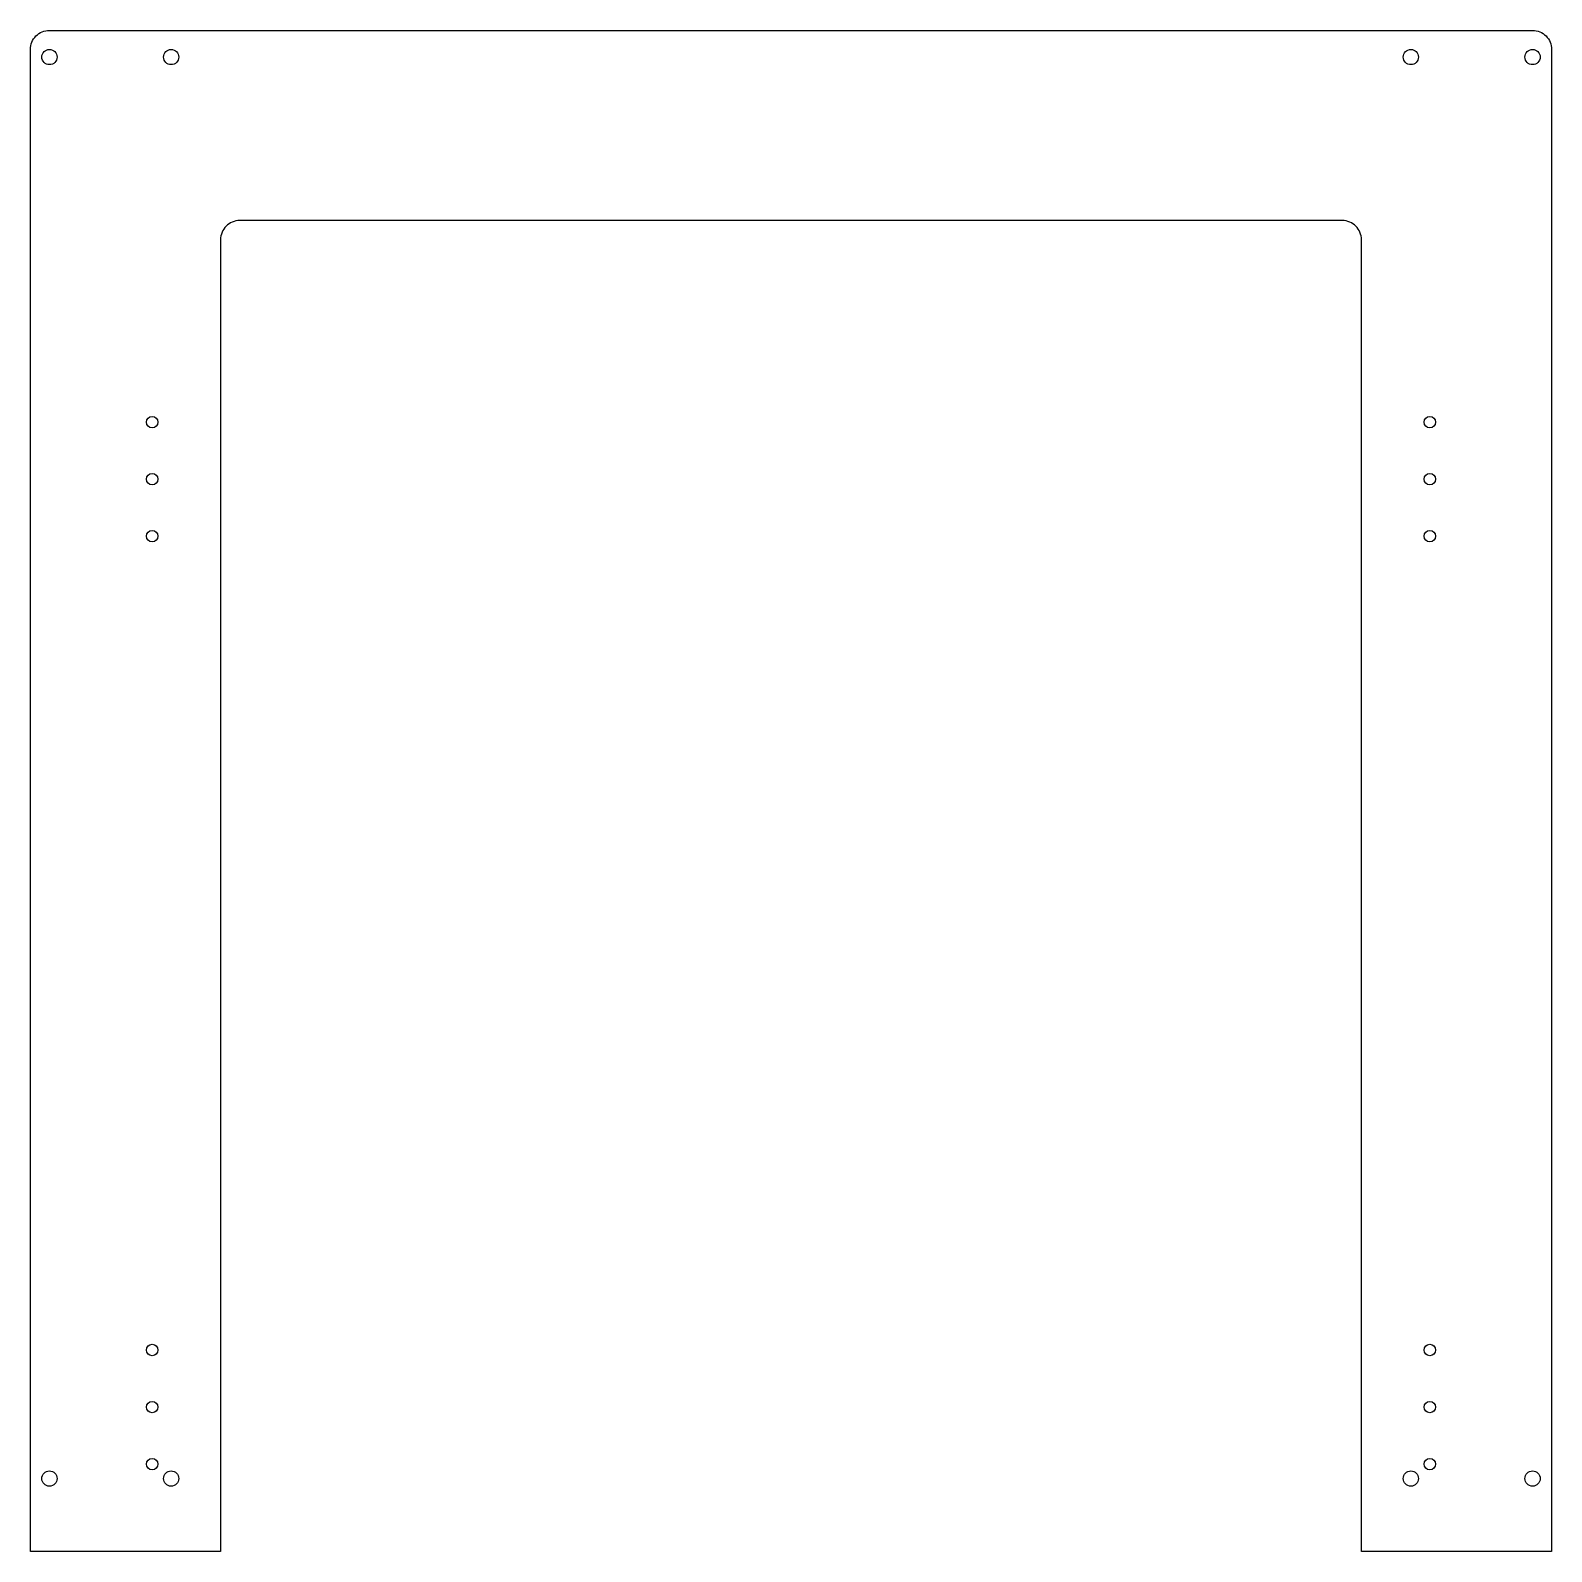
# Model space of a CAD drawing. Header units: millimetres. Extents: x -200 to 200, y -200 to 200.
import ezdxf

# ---------------------------------------------------------------- set-up
doc = ezdxf.new("R2010")
doc.units = ezdxf.units.MM
doc.layers.get('0').update_dxf_attribs({"linetype": 'CONTINUOUS'})

msp = doc.modelspace()

# ---------------------------------------------------------------- linework, layer by layer
msp.add_lwpolyline([(-200, -200), (-200, 195, -0.414214), (-195, 200), (195, 200, -0.414214), (200, 195), (200, -200), (150, -200), (150, 145, 0.414214), (145, 150), (-145, 150, 0.414214), (-150, 145), (-150, -200)], format="xyb", close=True)
for centre, radius in [((-195, 193), 2), ((-163, 193), 2), ((163, 193), 2), ((195, 193), 2), ((-168, 97), 1.5), ((168, 97), 1.5), ((-168, 82), 1.5), ((168, 82), 1.5), ((-168, 67), 1.5), ((168, 67), 1.5), ((-168, -147), 1.5), ((168, -147), 1.5), ((-168, -162), 1.5), ((168, -162), 1.5), ((-168, -177), 1.5), ((168, -177), 1.5), ((-195, -180.8), 2), ((-163, -180.8), 2), ((163, -180.8), 2), ((195, -180.8), 2)]:
    msp.add_circle(centre, radius)

doc.saveas('drawing.dxf')
